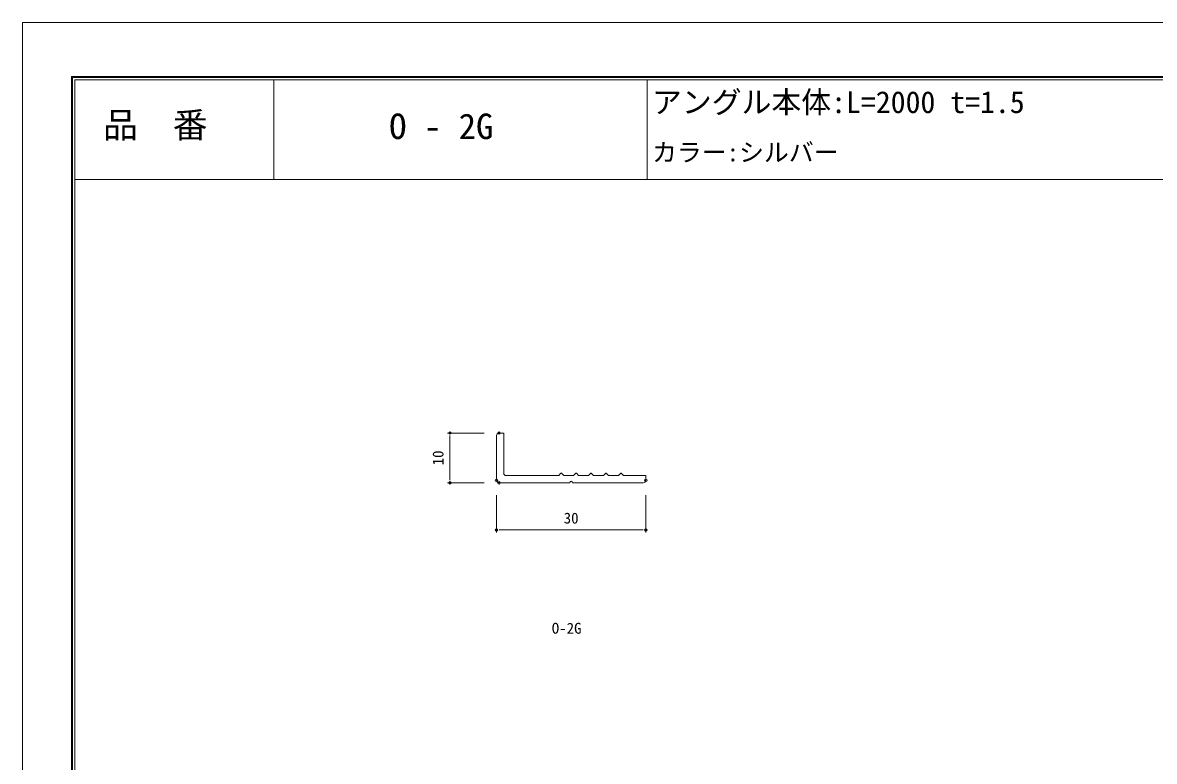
# Model space of a CAD drawing. Units: millimetres on the paper. Extents: x -210 to 210, y -148 to 148.
# Drawn here: x -210 to 17.5, y 0 to 148.5 of the extents above; entities that cross this region are included whole.
import ezdxf
from ezdxf.enums import TextEntityAlignment as Align

# ---------------------------------------------------------------- set-up
doc = ezdxf.new("R2010")
doc.units = ezdxf.units.MM
doc.header["$PDMODE"] = 32
doc.header["$PDSIZE"] = 0.5
for name, color, linetype, lineweight in [('0-0_0', 7, 'Continuous', 9), ('0-1_1-1図枠', 3, 'Continuous', 18), ('0-3_2-1寸法', 7, 'Continuous', 9), ('0-4_Defpoints', 7, 'Continuous', 9), ('0-5_5-1実寸型', 1, 'Continuous', 18)]:
    doc.layers.add(name, color=color, linetype=linetype, lineweight=lineweight)
doc.layers.add('0-2_1-2図名', color=7, linetype='Continuous')
doc.layers.add('0-8_1-4文字', color=7, linetype='Continuous')
doc.styles.add('ＭＳ ゴシック', font='')
doc.styles.get('ＭＳ ゴシック').set_extended_font_data('MS Gothic')

# ---------------------------------------------------------------- blocks, each defined once
blk = doc.blocks.new('_Dot')
at = {"layer": '0-0_0'}
for p, q in [((-0.5, 0), (-1, 0)), ((0.25, 0), (-0.25, 0))]:
    blk.add_line(p, q, dxfattribs=at)
blk.add_circle((0, 0), 0.25, dxfattribs=at)
blk = doc.blocks.new('D0')
at = {"layer": '0-3_2-1寸法'}
for p, q in [((92.75, 214.5), (85.381, 214.5)), ((85.881, 213.5), (85.881, 205.5)), ((92.75, 204.5), (85.381, 204.5))]:
    blk.add_line(p, q, dxfattribs=at)
at = {"layer": '0-4_Defpoints'}
for p in [(95.75, 214.5), (85.881, 204.5), (95.75, 204.5)]:
    blk.add_point(p, dxfattribs=at)
at = {"layer": '0-3_2-1寸法'}
for p, rotation in [((85.881, 214.5), 90), ((85.881, 204.5), 270)]:
    blk.add_blockref('_Dot', p, dxfattribs=dict(at, rotation=rotation))
at = {"layer": '0-3_2-1寸法', "style": 'ＭＳ ゴシック'}
blk.add_text('10', height=2.199, rotation=90, dxfattribs=at).set_placement((85.256, 208), align=Align.BOTTOM_LEFT)
blk = doc.blocks.new('D1')
at = {"layer": '0-3_2-1寸法'}
for p, q in [((95.25, 202), (95.25, 194.514)), ((125.25, 202), (125.25, 194.514)), ((124.25, 195.014), (96.25, 195.014))]:
    blk.add_line(p, q, dxfattribs=at)
at = {"layer": '0-4_Defpoints'}
for p in [(95.25, 205), (125.25, 205), (95.25, 195.014)]:
    blk.add_point(p, dxfattribs=at)
at = {"layer": '0-3_2-1寸法', "rotation": 180}
blk.add_blockref('_Dot', (95.25, 195.014), dxfattribs=at)
at = {"layer": '0-3_2-1寸法'}
blk.add_blockref('_Dot', (125.25, 195.014), dxfattribs=at)
at = {"layer": '0-3_2-1寸法', "style": 'ＭＳ ゴシック'}
blk.add_text('30', height=2.199, dxfattribs=at).set_placement((108.75, 195.639), align=Align.BOTTOM_LEFT)

msp = doc.modelspace()

# ---------------------------------------------------------------- linework, layer by layer
at = {"layer": '0-1_1-1図枠'}
for p, q in [((-200, 137.5), (-200, -137.5)), ((-200, 137.5), (200, 137.5)), ((-199.5, 137), (-199.5, -137)), ((-199.5, 137), (199.5, 137)), ((-159.5, 137), (-159.5, 117)), ((-84.5, 137), (-84.5, 117)), ((-199.5, 117), (199.5, 117))]:
    msp.add_line(p, q, dxfattribs=at)
at = {"layer": '0-4_Defpoints'}
for q in [(-200.2, -137.7), (200.2, 137.7), (-200.2, -137.7), (200.2, 137.7)]:
    msp.add_line((-200.2, 137.7), q, dxfattribs=at)
msp.add_lwpolyline([(-210, -148.5), (-210, 148.5), (210, 148.5), (210, -148.5)], close=True, dxfattribs=at)
at = {"layer": '0-5_5-1実寸型'}
for p, q in [((-113.3, 66), (-114.25, 66)), ((-113.3, 66), (-113.3, 57.95)), ((-114.75, 65.5), (-114.75, 56.5)), ((-112.8, 57.45), (-102.25, 57.45)), ((-102.25, 57.45), (-101.864, 57.898)), ((-99.25, 57.45), (-98.864, 57.898))]:
    msp.add_line(p, q, dxfattribs=at)
for points in [[(-101.636, 57.898), (-101.25, 57.45), (-99.25, 57.45)], [(-98.636, 57.898), (-98.25, 57.45), (-96.25, 57.45), (-95.864, 57.898)], [(-95.636, 57.898), (-95.25, 57.45), (-93.25, 57.45), (-92.864, 57.898)], [(-92.636, 57.898), (-92.25, 57.45), (-90.25, 57.45), (-89.864, 57.898)], [(-89.636, 57.898), (-89.25, 57.45), (-84.75, 57.45), (-84.75, 56.5)], [(-99.938, 56.169), (-100, 56), (-114.25, 56)], [(-85.25, 56), (-99.5, 56), (-99.561, 56.166)]]:
    msp.add_lwpolyline(points, dxfattribs=at)
for centre, radius, start, end in [((-114.25, 65.5), 0.5, 90, 180), ((-112.8, 57.95), 0.5, 180, 270), ((-101.75, 57.8), 0.15, 40.78066, 139.21934), ((-98.75, 57.8), 0.15, 40.78066, 139.21934), ((-95.75, 57.8), 0.15, 40.78066, 139.21934), ((-92.75, 57.8), 0.15, 40.78066, 139.21934), ((-89.75, 57.8), 0.15, 40.78066, 139.21934), ((-114.25, 56.5), 0.5, 180, 270), ((-99.75, 56.1), 0.2, 19.15558, 159.7703), ((-85.25, 56.5), 0.5, 270, 0)]:
    msp.add_arc(centre, radius, start, end, dxfattribs=at)

# ---------------------------------------------------------------- block references
at = {"layer": '0-3_2-1寸法'}
for name in ['D0', 'D1']:
    msp.add_blockref(name, (-210, -148.5), dxfattribs=at)

# ---------------------------------------------------------------- texts
at = {"layer": '0-2_1-2図名', "style": 'ＭＳ ゴシック'}
for s, p in [('品\u3000番', (-193.831, 123.82)), ('O - 2G', (-136.331, 123.553))]:
    msp.add_text(s, height=5.132, dxfattribs=at).set_placement(p, align=Align.BOTTOM_LEFT)
at = {"layer": '0-3_2-1寸法', "style": 'ＭＳ ゴシック'}
msp.add_text('O-2G', height=2.199, dxfattribs=at).set_placement((-103.648, 25), align=Align.BOTTOM_LEFT)
at = {"layer": '0-8_1-4文字', "style": 'ＭＳ ゴシック'}
for s, height, p in [('アングル本体:L=2000 t=1.5', 4.399, (-83.5, 129)), ('カラー:シルバー', 3.666, (-83.5, 119.5))]:
    msp.add_text(s, height=height, dxfattribs=at).set_placement(p, align=Align.BOTTOM_LEFT)

doc.saveas('drawing.dxf')
